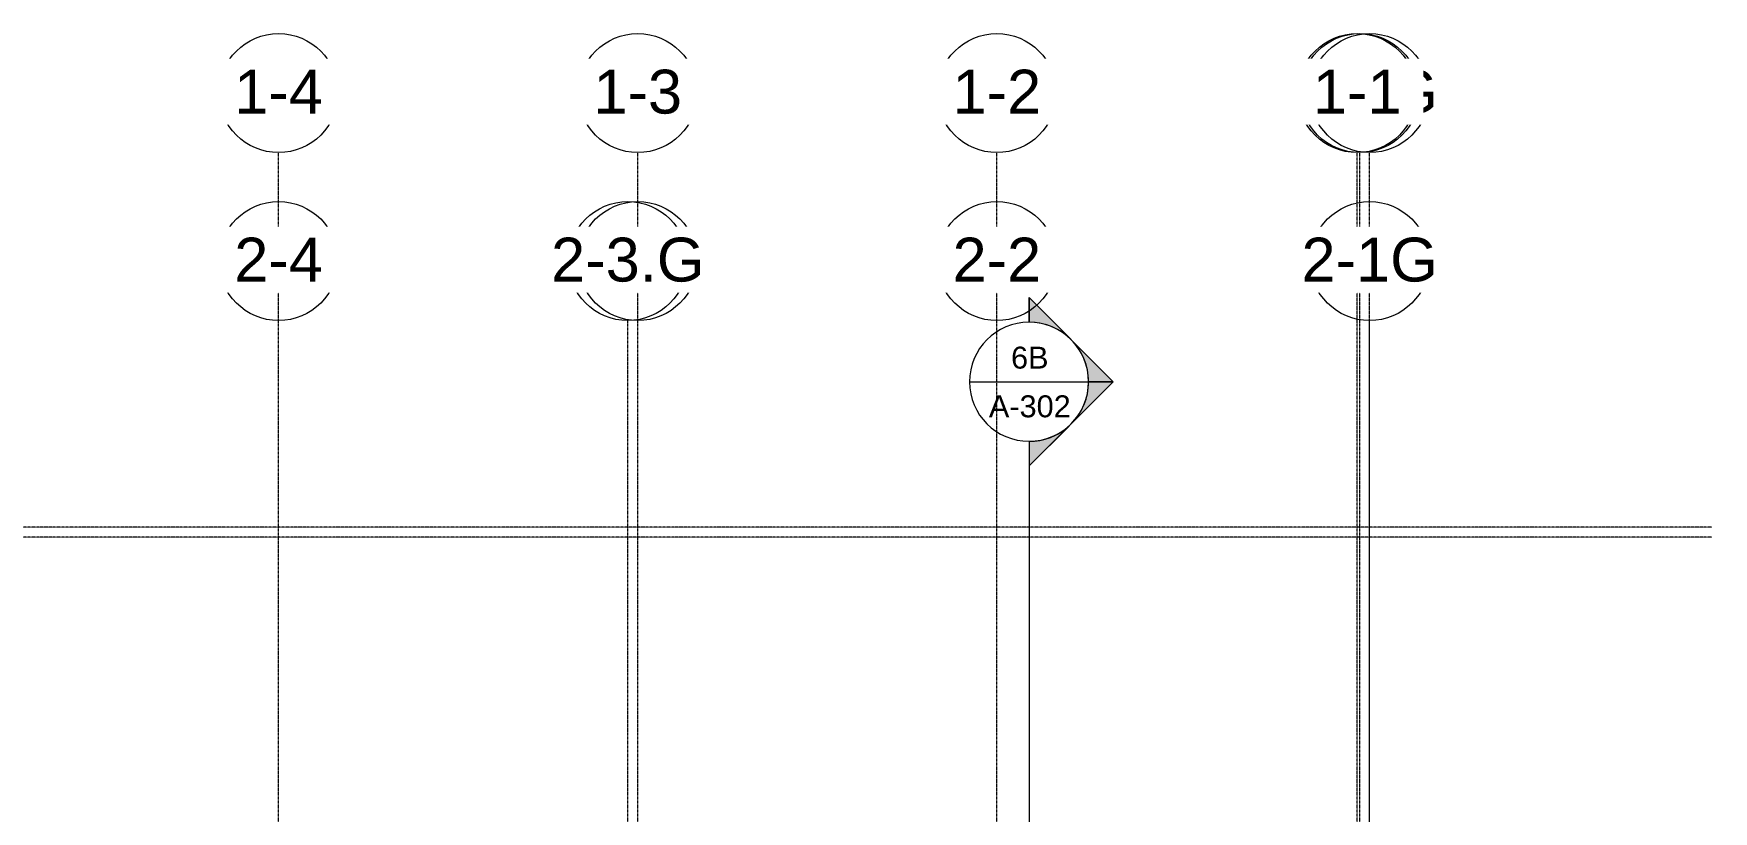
# Model space of a CAD drawing. Header units: inches. Extents: x 21290 to 29202, y -23522 to -20467.
# Drawn here: x 25204 to 26558, y -21121 to -20493 of the extents above; entities that cross this region are included whole.
import ezdxf

# ---------------------------------------------------------------- set-up
doc = ezdxf.new("R2010")
doc.units = ezdxf.units.IN
doc.header["$MEASUREMENT"] = 0
doc.linetypes.add('Grid Line 1_2_', pattern=[0.875, 0.5, -0.125, 0.125, -0.125])
for name, color, linetype, lineweight in [('G-ANNO-SYMB', 111, 'Continuous', 9), ('S-GRID', 1, 'Continuous', 9), ('S-GRID-IDEN', 1, 'Continuous', 9)]:
    doc.layers.add(name, color=color, linetype=linetype, lineweight=lineweight)
doc.styles.add('Arial', font='arial.ttf', dxfattribs={"height": 35.407186})
doc.styles.add('Arial_1', font='arial.ttf', dxfattribs={"height": 17.703593})

# ---------------------------------------------------------------- blocks, each defined once
blk = doc.blocks.new('Grid - Grid Head - Circle-14747-Roof Low')
at = {"layer": 'S-GRID-IDEN'}
blk.add_circle((0, 0), 0.25, dxfattribs=at)
blk = doc.blocks.new('Section - Section Head - Filled-1526-Roof Low')
at = {"layer": 'G-ANNO-SYMB'}
h = blk.add_hatch(color=256, dxfattribs=at)
edge = h.paths.add_edge_path(flags=0)
edge.add_line((-0.4268, 0.1768), (-0.25, 0.3536))
edge.add_line((-0.25, 0.3536), (-0.25, 0.25))
edge.add_arc((-0.25, 0), 0.25, 90, 135)
h = blk.add_hatch(color=256, dxfattribs=at)
edge = h.paths.add_edge_path(flags=0)
edge.add_arc((-0.25, 0), 0.25, 45, 90)
edge.add_line((-0.25, 0.25), (-0.25, 0.3536))
edge.add_line((-0.25, 0.3536), (-0.0732, 0.1768))
h = blk.add_hatch(color=256, dxfattribs=at)
edge = h.paths.add_edge_path(flags=0)
edge.add_arc((-0.25, 0), 0.2503, 137.9216, 180)
edge.add_line((-0.5003, 0), (-0.6036, 0))
edge.add_line((-0.6036, 0), (-0.4358, 0.1678))
h = blk.add_hatch(color=256, dxfattribs=at)
edge = h.paths.add_edge_path(flags=0)
edge.add_line((-0.0642, 0.1678), (0.1036, 0))
edge.add_line((0.1036, 0), (0.0003, 0))
edge.add_arc((-0.25, 0), 0.2503, 0, 42.0784)
for p, q in [((-0.25, 0.3536), (-0.6036, 0)), ((-0.25, 0.3536), (-0.4268, 0.1768)), ((-0.25, 0.3536), (0.1036, 0)), ((-0.25, 0.25), (-0.25, 0.3536)), ((-0.0732, 0.1768), (-0.25, 0.3536)), ((-0.25, 0.3536), (-0.25, 0.25)), ((-0.4358, 0.1678), (-0.6036, 0)), ((0.1036, 0), (-0.0642, 0.1678)), ((-0.6036, 0), (-0.5003, 0)), ((0.0003, 0), (0.1036, 0)), ((-0.5, 0), (-0.6036, 0)), ((0, 0), (0.1036, 0))]:
    blk.add_line(p, q, dxfattribs=at)
for radius, start, end in [(0.25, 360, 180), (0.25, 90, 135), (0.25, 45, 90), (0.2503, 137.9216, 180), (0.2503, 0, 42.0784), (0.25, 180, 360)]:
    blk.add_arc((-0.25, 0), radius, start, end, dxfattribs=at)

msp = doc.modelspace()

# ---------------------------------------------------------------- linework, layer by layer
at = {"layer": 'G-ANNO-SYMB'}
for p, q in [((25958.817, -20774.3201), (26054.817, -20774.3201)), ((26006.817, -20822.3201), (26006.817, -23247.8594))]:
    msp.add_line(p, q, dxfattribs=at)
at = {"layer": 'S-GRID', "linetype": 'Grid Line 1_2_'}
for p, q in [((25401.8902, -23275.7461), (25401.8902, -20589.4773)), ((25691.3902, -23275.7461), (25691.3902, -20589.4773)), ((25980.8902, -23275.7461), (25980.8902, -20589.4773)), ((26271.3902, -23275.7461), (26271.3902, -20589.4773)), ((26273.3902, -23275.7461), (26273.3902, -20589.4773)), ((26281.3902, -23275.7461), (26281.3902, -20589.4773)), ((25401.8902, -23275.7461), (25401.8902, -20724.9518)), ((25683.3902, -23275.7461), (25683.3902, -20724.9518)), ((25691.3902, -23275.7461), (25691.3902, -20724.9518)), ((25980.8902, -23275.7461), (25980.8902, -20724.9518)), ((26281.3902, -23425.7461), (26281.3902, -20724.9518)), ((26557.3237, -20891.5528), (21423.737, -20891.5528)), ((26557.3237, -20899.5528), (21423.737, -20899.5528))]:
    msp.add_line(p, q, dxfattribs=at)

# ---------------------------------------------------------------- block references
at = {"layer": 'G-ANNO-SYMB', "xscale": 191.9999999999999, "yscale": 191.9999999999999, "zscale": 191.9999999999999, "rotation": 269.9999999999996}
msp.add_blockref('Section - Section Head - Filled-1526-Roof Low', (26006.817, -20822.3201), dxfattribs=at)
at = {"layer": 'G-ANNO-SYMB', "extrusion": (0, 0, -1), "xscale": 191.9999999999999, "yscale": 191.9999999999999, "zscale": 191.9999999999999}
msp.add_blockref('Section - Section Head - Filled-1526-Roof Low', (-26555.8237, -21175.3457), dxfattribs=at)
at = {"layer": 'S-GRID-IDEN', "xscale": 191.9999999999999, "yscale": 191.9999999999999, "zscale": 191.9999999999999}
for p in [(25401.8902, -20541.4773), (25691.3902, -20541.4773), (25980.8902, -20541.4773), (26281.3902, -20541.4773), (25401.8902, -20676.9518), (25691.3902, -20676.9518), (25980.8902, -20676.9518), (26281.3902, -20676.9518)]:
    msp.add_blockref('Grid - Grid Head - Circle-14747-Roof Low', p, dxfattribs=at)

# ---------------------------------------------------------------- texts
at = {"layer": 'G-ANNO-SYMB', "char_height": 17.70359, "attachment_point": 2, "line_spacing_factor": 0.938532, "style": 'Arial_1'}
for s, insert, width in [('6B', (26007.4317, -20745.9818), 36.072), ('A-302', (26007.4317, -20785.2543), 78.624)]:
    msp.add_mtext(s, dxfattribs=dict(at, insert=insert, width=width))

# ---------------------------------------------------------------- next in the draw order: texts
at = {"layer": 'S-GRID-IDEN', "char_height": 35.40719, "attachment_point": 2, "line_spacing_factor": 0.938532, "style": 'Arial', "bg_fill": 3, "box_fill_scale": 1.25, "bg_fill_color": 0, "bg_fill_transparency": 0}
for s, insert, width in [('1-4', (25401.881, -20522.6036), 85.104), ('1-3', (25691.381, -20522.6036), 85.104), ('1-2', (25980.881, -20522.6036), 85.104), ('1-1G', (26281.381, -20522.6036), 130.896), ('2-4', (25401.881, -20658.0781), 85.104), ('2-3', (25691.381, -20658.0781), 85.104), ('2-2', (25980.881, -20658.0781), 85.104), ('2-1G', (26281.381, -20658.0781), 130.896)]:
    msp.add_mtext(s, dxfattribs=dict(at, insert=insert, width=width))

# ---------------------------------------------------------------- next in the draw order: block references
at = {"layer": 'S-GRID-IDEN', "xscale": 191.9999999999999, "yscale": 191.9999999999999, "zscale": 191.9999999999999}
for p in [(26273.3902, -20541.4773), (25683.3902, -20676.9518)]:
    msp.add_blockref('Grid - Grid Head - Circle-14747-Roof Low', p, dxfattribs=at)

# ---------------------------------------------------------------- next in the draw order: texts
at = {"layer": 'S-GRID-IDEN', "char_height": 35.40719, "attachment_point": 2, "line_spacing_factor": 0.938532, "style": 'Arial', "bg_fill": 3, "box_fill_scale": 1.25, "bg_fill_color": 0, "bg_fill_transparency": 0}
for s, insert, width in [('2-1', (26273.381, -20522.6036), 85.104), ('2-3.G', (25683.381, -20658.0781), 147.312)]:
    msp.add_mtext(s, dxfattribs=dict(at, insert=insert, width=width))

# ---------------------------------------------------------------- next in the draw order: block references
at = {"layer": 'S-GRID-IDEN', "xscale": 191.9999999999999, "yscale": 191.9999999999999, "zscale": 191.9999999999999}
msp.add_blockref('Grid - Grid Head - Circle-14747-Roof Low', (26271.3902, -20541.4773), dxfattribs=at)

# ---------------------------------------------------------------- next in the draw order: texts
at = {"layer": 'S-GRID-IDEN', "insert": (26271.381, -20522.6036), "char_height": 35.40719, "width": 85.104, "attachment_point": 2, "line_spacing_factor": 0.938532, "style": 'Arial', "bg_fill": 3, "box_fill_scale": 1.25, "bg_fill_color": 0, "bg_fill_transparency": 0}
msp.add_mtext('1-1', dxfattribs=at)

doc.saveas('drawing.dxf')
